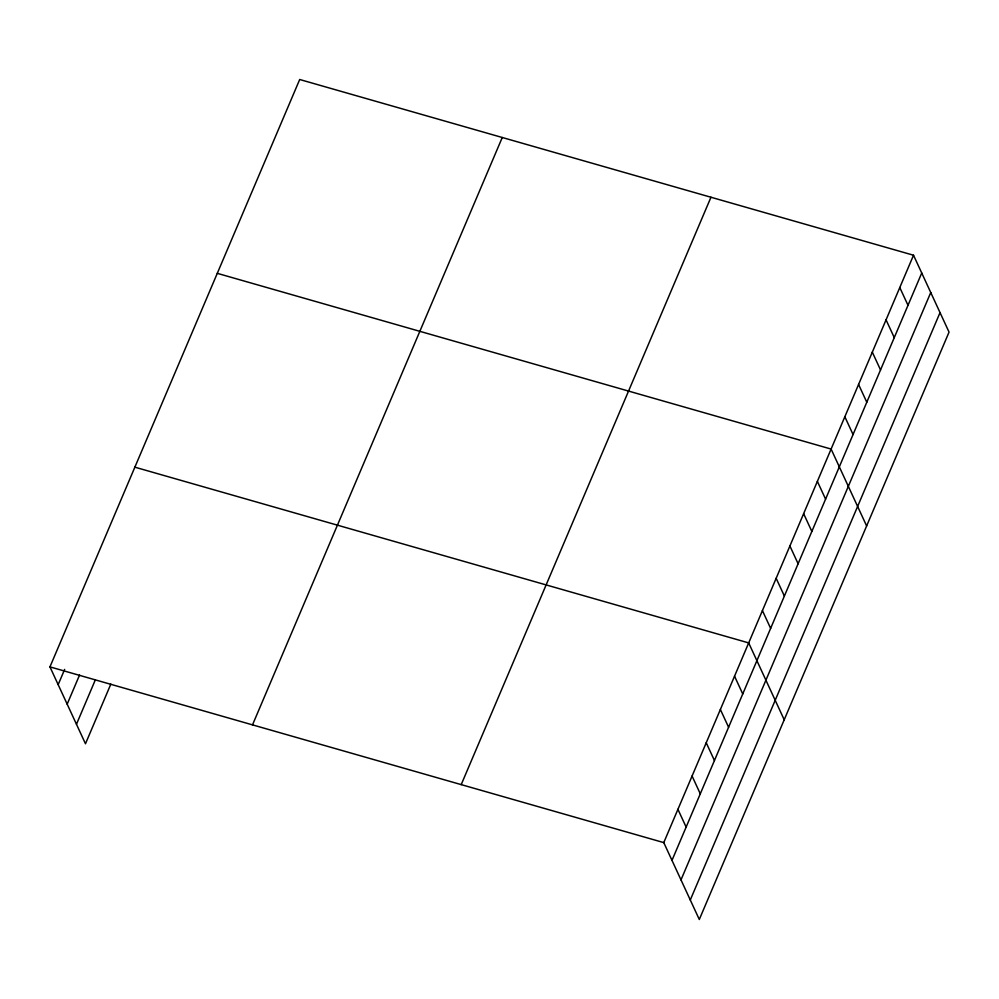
<?xml version="1.0" encoding="UTF-8"?>
<svg xmlns="http://www.w3.org/2000/svg" width="999" height="999" viewBox="0 0 999 999"><rect width="100%" height="100%" fill="white"/><g stroke="black" fill="none" stroke-linecap="round" stroke-linejoin="round"><path stroke-width="1.5" d="M110.827 684.128L85.477 743.768L49.95 666.882L299.7 79.508L913.523 255.232L949.05 332.118L699.3 919.492L663.773 842.607L913.523 255.232M58.167 684.652L64.648 669.405M67.17 704.158L79.558 675.037M76.461 724.263L95.33 679.882M252.51 724.874L502.26 137.5M461.213 784.627L710.963 197.24M671.977 860.389L921.74 273.002M680.993 879.894L930.756 292.507M690.284 899.987L940.034 312.612M217.282 273.339L831.106 449.063L866.633 525.949M134.865 467.17L748.688 642.906L784.215 719.792M49.95 666.882L663.773 842.607M899.787 287.537L908.004 305.307M886.051 319.842L894.267 337.612M872.314 352.147L880.531 369.917M858.578 384.453L866.795 402.222M844.842 416.758L853.059 434.528M817.369 481.368L825.586 499.138M803.633 513.673L811.85 531.456M789.897 545.978L798.114 563.761M776.161 578.296L784.377 596.066M762.424 610.601L770.641 628.371M734.54 676.186L742.744 693.955M720.379 709.477L728.596 727.247M706.231 742.756L714.435 760.526M692.082 776.048L700.287 793.818M677.921 809.327L686.138 827.097"/></g></svg>
